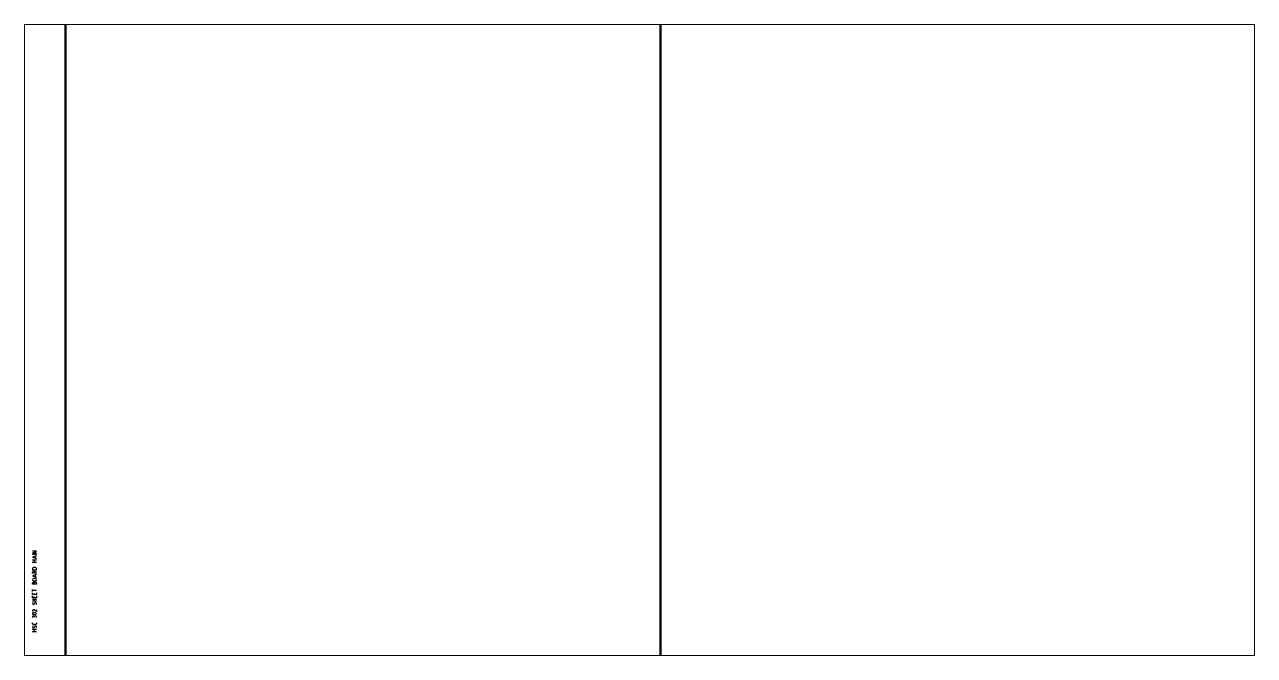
# Model space of a CAD drawing. Header units: millimetres. Extents: x 0 to 1909, y 0 to 980.
import ezdxf

# ---------------------------------------------------------------- set-up
doc = ezdxf.new("R2010")
doc.units = ezdxf.units.MM
for name, color, linetype, lineweight in [('IV_BEND', 250, 'Continuous', 50), ('IV_MARK_SURFACE', 2, 'Continuous', 25), ('IV_OUTER_PROFILE', 7, 'Continuous', 5)]:
    doc.layers.add(name, color=color, linetype=linetype, lineweight=lineweight)

msp = doc.modelspace()

# ---------------------------------------------------------------- linework, layer by layer
at = {"layer": 'IV_BEND'}
for p, q in [((63.4, 980), (63.4, 0)), ((987.4, 980), (987.4, 0))]:
    msp.add_line(p, q, dxfattribs=at)
at = {"layer": 'IV_MARK_SURFACE'}
for p, q in [((12.3, 158.8), (18.4, 162.2)), ((18.4, 162.2), (12.3, 162.2)), ((18.4, 158.8), (12.3, 158.8)), ((18.4, 156.8), (12.3, 156.8)), ((18.4, 154.7), (12.3, 152.7)), ((16.7, 151.3), (16.7, 154)), ((12.3, 152.7), (18.4, 150.7)), ((15.7, 146.6), (12.3, 148.6)), ((12.3, 148.6), (18.4, 148.6)), ((12.3, 144.6), (15.7, 146.6)), ((18.4, 144.6), (12.3, 144.6)), ((12.3, 135.1), (12.3, 133)), ((17, 136.4), (13.6, 136.4)), ((18.4, 133), (18.4, 135.1)), ((12.3, 133), (18.4, 133)), ((12.3, 127.6), (12.3, 129.3)), ((15.7, 127.6), (12.3, 127.6)), ((18.4, 125.6), (12.3, 123.5)), ((12.3, 123.5), (18.4, 121.5)), ((16.7, 119.5), (14, 119.5)), ((14, 116.1), (16.7, 116.1)), ((15.7, 129.6), (18.4, 131)), ((15.7, 129.3), (15.7, 127.6)), ((18.4, 127.6), (15.7, 127.6)), ((16.7, 122.2), (16.7, 124.9)), ((12.3, 110.7), (12.3, 112.4)), ((15, 110.7), (12.3, 110.7)), ((12.3, 100.8), (12.3, 102.5)), ((18.4, 100.8), (12.3, 100.8)), ((12.3, 99.1), (12.3, 100.8)), ((12.3, 94.4), (12.3, 97.1)), ((15, 112.4), (15, 110.7)), ((18.4, 110.7), (15, 110.7)), ((15, 94.4), (15, 96.4)), ((18.4, 112.4), (18.4, 110.7)), ((18.4, 97.1), (18.4, 94.4)), ((15, 94.4), (12.3, 94.4)), ((12.3, 89.7), (12.3, 92.4)), ((15, 89.7), (12.3, 89.7)), ((12.3, 87.6), (15, 87.6)), ((15, 84.2), (12.3, 84.2)), ((15.7, 81.5), (14.7, 79.8)), ((18.4, 94.4), (15, 94.4)), ((15, 89.7), (15, 91.7)), ((18.4, 89.7), (15, 89.7)), ((15, 87.6), (18.4, 87.6)), ((15, 84.2), (15, 87.6)), ((18.4, 84.2), (15, 84.2)), ((18.4, 92.4), (18.4, 89.7)), ((12.3, 60.2), (12.3, 58.8)), ((18.4, 68.3), (14.7, 70.7)), ((15, 59.8), (15, 59.5)), ((18.4, 71), (18.4, 68.3)), ((18.4, 58.8), (18.4, 59.8)), ((12.3, 49.3), (12.3, 50.7)), ((15.7, 38.8), (12.3, 40.9)), ((12.3, 40.9), (18.4, 40.9)), ((12.3, 36.8), (15.7, 38.8)), ((17, 48), (13.6, 48)), ((15.7, 45.3), (14.7, 43.6)), ((18.4, 50.7), (18.4, 49.3)), ((18.4, 36.8), (12.3, 36.8))]:
    msp.add_line(p, q, dxfattribs=at)
for centre, radius, start, end in [((13.6, 135.1), 1.36, 90, 180), ((17, 135.1), 1.36, 0, 90), ((14, 129.3), 1.69, 0, 180), ((14, 117.8), 1.69, 90, 270), ((16.7, 117.8), 1.69, 270, 90), ((13.6, 112.4), 1.36, 0, 180), ((16.7, 112.4), 1.69, 0, 180), ((15.1, 80.8), 2.86, 151.7153, 208.2847), ((13.5, 80.5), 1.35, 229.6263, 329.2984), ((16.9, 80.8), 1.46, 2.3685, 149.559), ((16.1, 80.4), 2.28, 326.4174, 10.9627), ((13.7, 69.7), 1.41, 106.4047, 253.5953), ((13.4, 64.9), 1.1, 112.4119, 247.5881), ((13.6, 60.2), 1.36, 0, 180), ((15.3, 57.7), 8.54, 73.8661, 106.1339), ((15.3, 72.1), 8.54, 253.8661, 286.1339), ((13.6, 69.2), 1.84, 53.6911, 98.2364), ((16.7, 59.8), 1.69, 0, 180), ((17.3, 64.9), 1.1, 293.0373, 66.9627), ((13.6, 49.3), 1.36, 180, 270), ((15.1, 44.6), 2.86, 151.7153, 208.2847), ((13.5, 44.3), 1.35, 229.6263, 329.2984), ((16.9, 44.5), 1.46, 2.3685, 149.559), ((17, 49.3), 1.36, 270, 0), ((16.1, 44.1), 2.28, 326.4174, 10.9627)]:
    msp.add_arc(centre, radius, start, end, dxfattribs=at)
at = {"layer": 'IV_OUTER_PROFILE'}
for p, q in [((0, 980), (1909.1, 980)), ((0, 0), (0, 980)), ((1909.1, 980), (1909.1, 0)), ((1909.1, 0), (0, 0))]:
    msp.add_line(p, q, dxfattribs=at)

doc.saveas('drawing.dxf')
